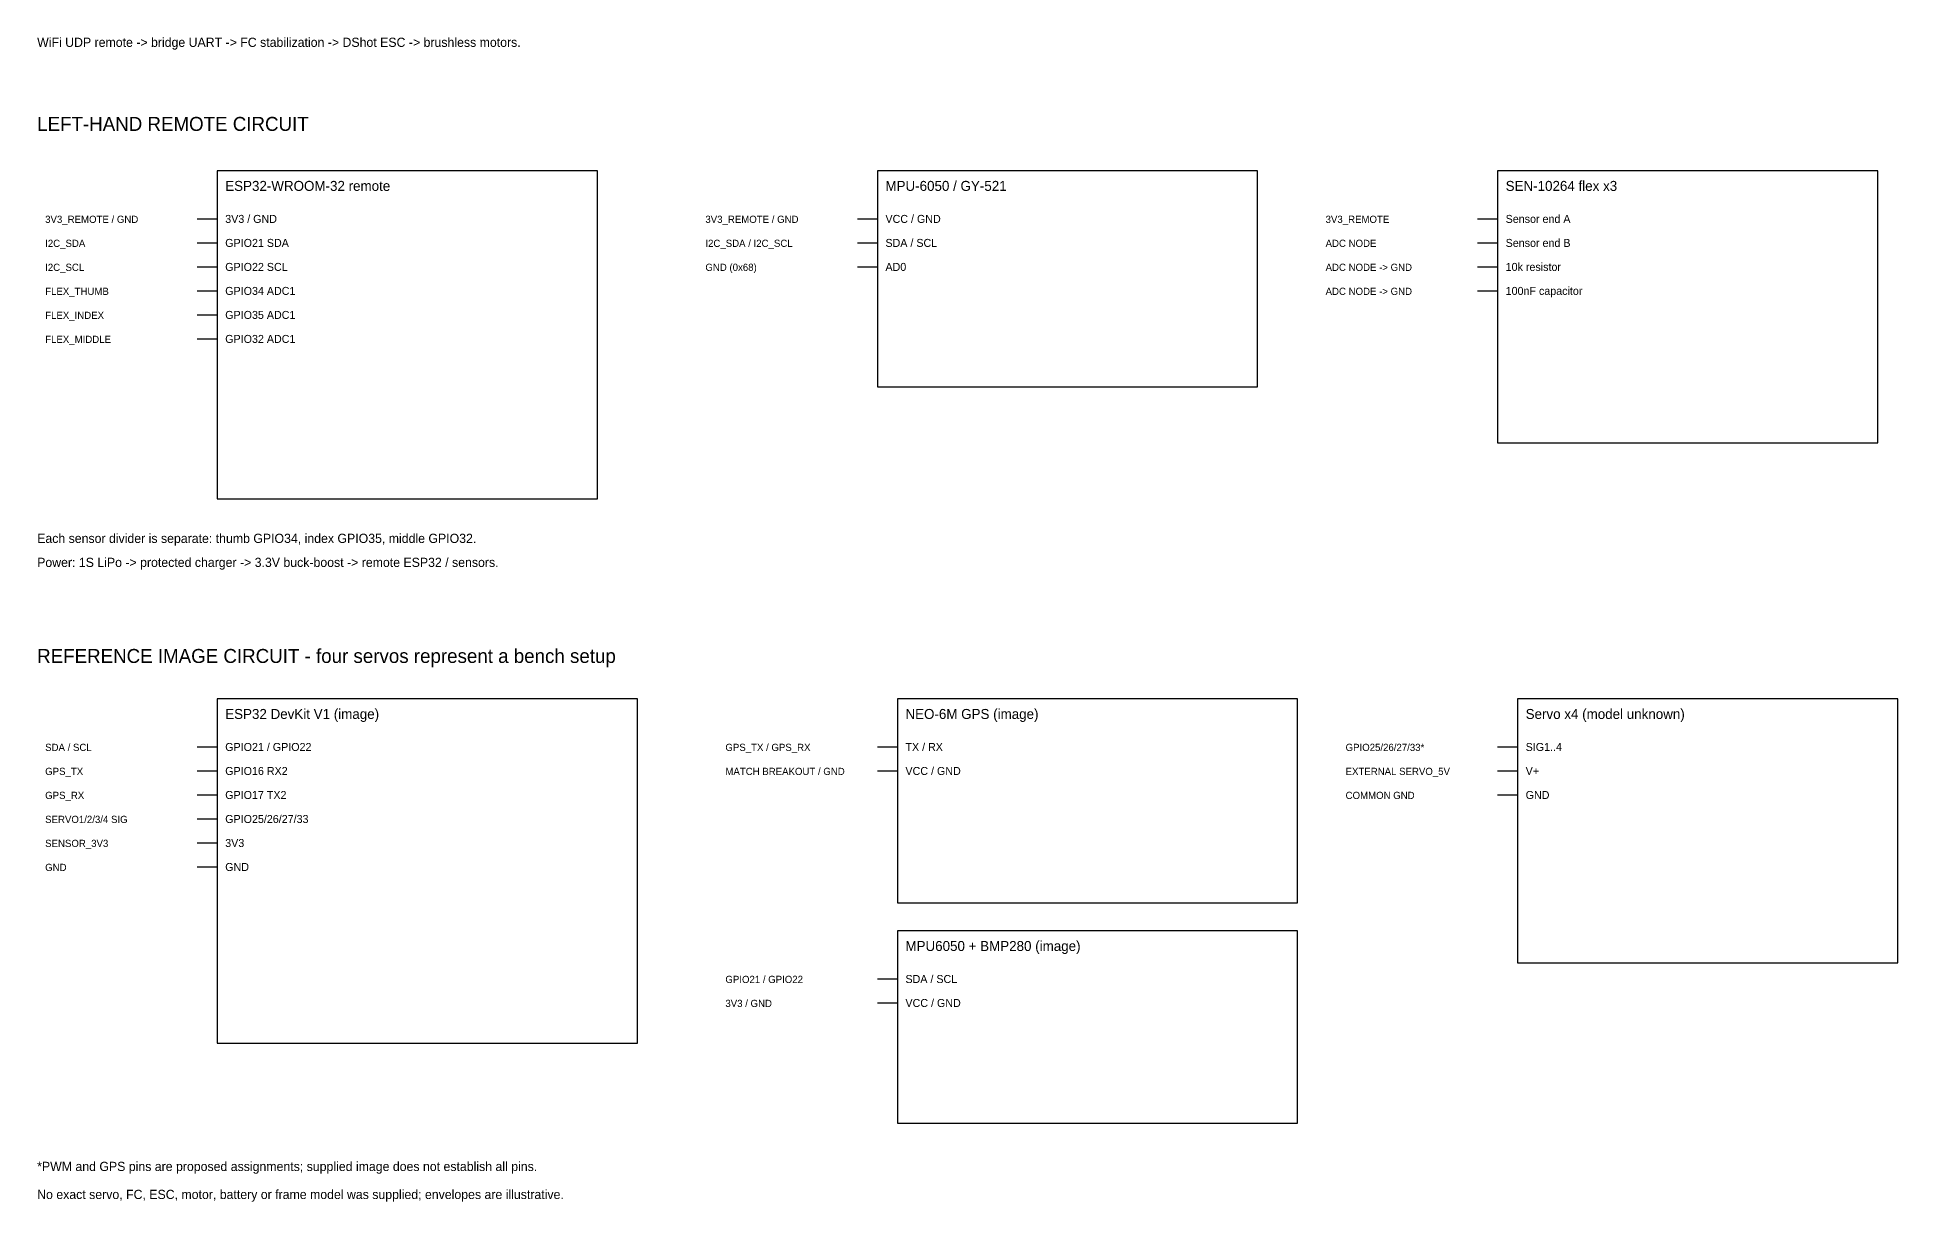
# Model space of a CAD drawing. Extents: x -65 to 400, y -475 to 105.
# Drawn here: x -65 to 400, y -474.7 to -183.6 of the extents above; entities that cross this region are included whole.
import ezdxf

# ---------------------------------------------------------------- set-up
doc = ezdxf.new("R2010")
doc.units = 0
doc.layers.add('CIRCUIT', color=7, linetype='CONTINUOUS')
doc.layers.add('LABELS', color=2, linetype='CONTINUOUS')

msp = doc.modelspace()

# ---------------------------------------------------------------- linework, layer by layer
at = {"layer": 'CIRCUIT'}
for p, q in [((75, -217), (-20, -217)), ((-20, -217), (-20, -299)), ((75, -299), (75, -217)), ((240, -217), (145, -217)), ((145, -217), (145, -271)), ((240, -271), (240, -217)), ((395, -217), (300, -217)), ((300, -217), (300, -285)), ((395, -285), (395, -217)), ((-25, -229), (-20, -229)), ((140, -229), (145, -229)), ((295, -229), (300, -229)), ((-25, -235), (-20, -235)), ((140, -235), (145, -235)), ((295, -235), (300, -235)), ((-25, -241), (-20, -241)), ((140, -241), (145, -241)), ((295, -241), (300, -241)), ((-25, -247), (-20, -247)), ((295, -247), (300, -247)), ((-25, -253), (-20, -253)), ((-25, -259), (-20, -259)), ((145, -271), (240, -271)), ((300, -285), (395, -285)), ((-20, -299), (75, -299)), ((85, -349), (-20, -349)), ((-20, -349), (-20, -435)), ((85, -435), (85, -349)), ((250, -349), (150, -349)), ((150, -349), (150, -400)), ((250, -400), (250, -349)), ((400, -349), (305, -349)), ((305, -349), (305, -415)), ((400, -415), (400, -349)), ((-25, -361), (-20, -361)), ((145, -361), (150, -361)), ((300, -361), (305, -361)), ((-25, -367), (-20, -367)), ((145, -367), (150, -367)), ((300, -367), (305, -367)), ((-25, -373), (-20, -373)), ((300, -373), (305, -373)), ((-25, -379), (-20, -379)), ((-25, -385), (-20, -385)), ((-25, -391), (-20, -391)), ((150, -400), (250, -400)), ((250, -407), (150, -407)), ((150, -407), (150, -455)), ((250, -455), (250, -407)), ((305, -415), (400, -415)), ((145, -419), (150, -419)), ((145, -425), (150, -425)), ((-20, -435), (85, -435)), ((150, -455), (250, -455))]:
    msp.add_line(p, q, dxfattribs=at)

# ---------------------------------------------------------------- texts
at = {"layer": 'LABELS'}
for s, height, p in [('WiFi UDP remote -> bridge UART -> FC stabilization -> DShot ESC -> brushless motors.', 2.3, (-65, -186)), ('LEFT-HAND REMOTE CIRCUIT', 3.5, (-65, -207)), ('ESP32-WROOM-32 remote', 2.5, (-18, -222)), ('MPU-6050 / GY-521', 2.5, (147, -222)), ('SEN-10264 flex x3', 2.5, (302, -222)), ('3V3_REMOTE / GND', 1.8, (-63, -230)), ('3V3 / GND', 2, (-18, -230)), ('3V3_REMOTE / GND', 1.8, (102, -230)), ('VCC / GND', 2, (147, -230)), ('3V3_REMOTE', 1.8, (257, -230)), ('Sensor end A', 2, (302, -230)), ('I2C_SDA', 1.8, (-63, -236)), ('GPIO21 SDA', 2, (-18, -236)), ('I2C_SDA / I2C_SCL', 1.8, (102, -236)), ('SDA / SCL', 2, (147, -236)), ('ADC NODE', 1.8, (257, -236)), ('Sensor end B', 2, (302, -236)), ('I2C_SCL', 1.8, (-63, -242)), ('GPIO22 SCL', 2, (-18, -242)), ('GND (0x68)', 1.8, (102, -242)), ('AD0', 2, (147, -242)), ('ADC NODE -> GND', 1.8, (257, -242)), ('10k resistor', 2, (302, -242)), ('FLEX_THUMB', 1.8, (-63, -248)), ('GPIO34 ADC1', 2, (-18, -248)), ('ADC NODE -> GND', 1.8, (257, -248)), ('100nF capacitor', 2, (302, -248)), ('FLEX_INDEX', 1.8, (-63, -254)), ('GPIO35 ADC1', 2, (-18, -254)), ('FLEX_MIDDLE', 1.8, (-63, -260)), ('GPIO32 ADC1', 2, (-18, -260)), ('Each sensor divider is separate: thumb GPIO34, index GPIO35, middle GPIO32.', 2.3, (-65, -310)), ('Power: 1S LiPo -> protected charger -> 3.3V buck-boost -> remote ESP32 / sensors.', 2.3, (-65, -316)), ('REFERENCE IMAGE CIRCUIT - four servos represent a bench setup', 3.5, (-65, -340)), ('ESP32 DevKit V1 (image)', 2.5, (-18, -354)), ('NEO-6M GPS (image)', 2.5, (152, -354)), ('Servo x4 (model unknown)', 2.5, (307, -354)), ('SDA / SCL', 1.8, (-63, -362)), ('GPIO21 / GPIO22', 2, (-18, -362)), ('GPS_TX / GPS_RX', 1.8, (107, -362)), ('TX / RX', 2, (152, -362)), ('GPIO25/26/27/33*', 1.8, (262, -362)), ('SIG1..4', 2, (307, -362)), ('GPS_TX', 1.8, (-63, -368)), ('GPIO16 RX2', 2, (-18, -368)), ('MATCH BREAKOUT / GND', 1.8, (107, -368)), ('VCC / GND', 2, (152, -368)), ('EXTERNAL SERVO_5V', 1.8, (262, -368)), ('V+', 2, (307, -368)), ('GPIO17 TX2', 2, (-18, -374)), ('GND', 2, (307, -374)), ('GPS_RX', 1.8, (-63, -374)), ('COMMON GND', 1.8, (262, -374)), ('SERVO1/2/3/4 SIG', 1.8, (-63, -380)), ('GPIO25/26/27/33', 2, (-18, -380)), ('SENSOR_3V3', 1.8, (-63, -386)), ('3V3', 2, (-18, -386)), ('GND', 1.8, (-63, -392)), ('GND', 2, (-18, -392)), ('MPU6050 + BMP280 (image)', 2.5, (152, -412)), ('GPIO21 / GPIO22', 1.8, (107, -420)), ('SDA / SCL', 2, (152, -420)), ('3V3 / GND', 1.8, (107, -426)), ('VCC / GND', 2, (152, -426)), ('*PWM and GPS pins are proposed assignments; supplied image does not establish all pins.', 2.3, (-65, -467)), ('No exact servo, FC, ESC, motor, battery or frame model was supplied; envelopes are illustrative.', 2.3, (-65, -474))]:
    msp.add_text(s, height=height, dxfattribs=at).set_placement(p)

doc.saveas('drawing.dxf')
